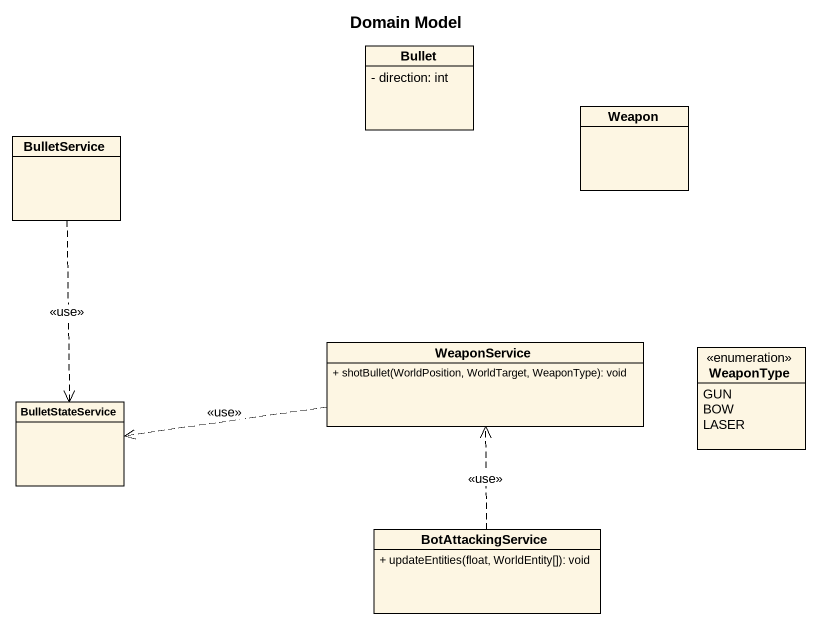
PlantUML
@startuml
title Domain Model
hide circle
hide empty members
skinparam classAttributeIconSize 0
class Bullet {
  - direction: int
}
class Weapon
class BulletService
class WeaponService {
  + shotBullet(WorldPosition, WorldTarget, WeaponType): void
}
enum WeaponType {
  GUN
  BOW
  LASER
}
class BulletStateService
class BotAttackingService {
  + updateEntities(float, WorldEntity[]): void
}
BulletService ..> BulletStateService : <<use>>
WeaponService .left.> BulletStateService : <<use>>
BotAttackingService .up.> WeaponService : <<use>>
@enduml
